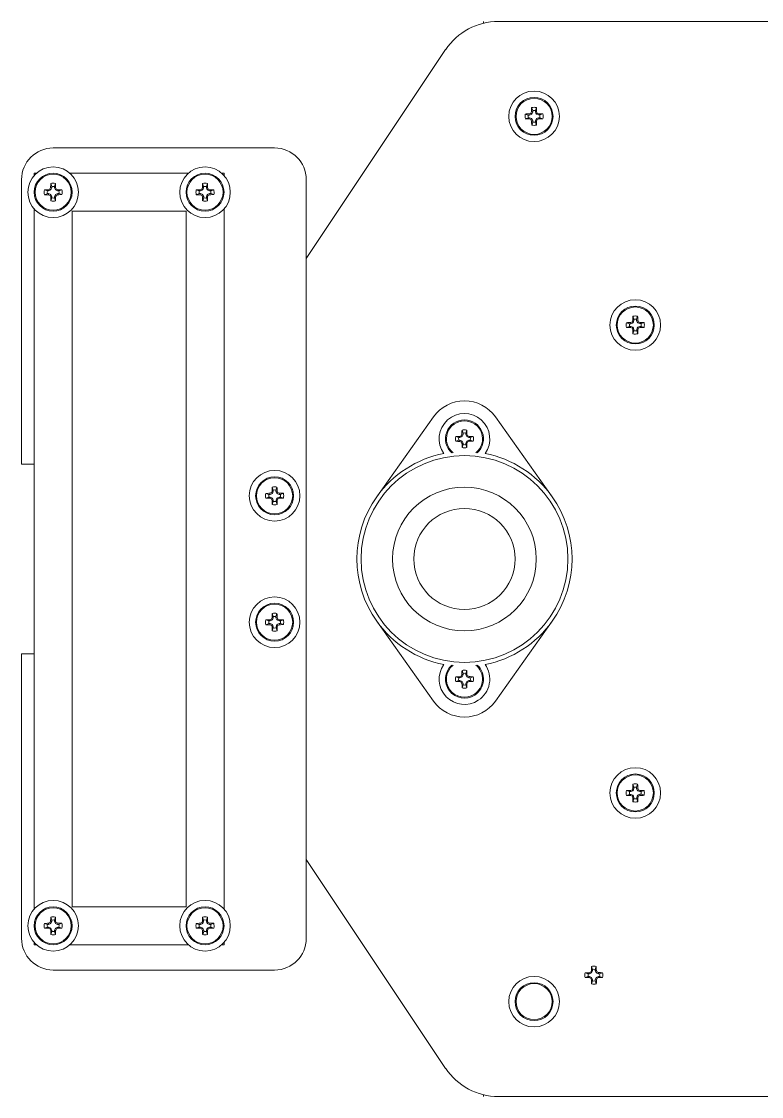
# Model space of a CAD drawing. Header units: inches. Extents: x -1846 to 3013, y 0 to 1997.
# Drawn here: x 1894.2 to 1952.7, y 135 to 220 of the extents above; entities that cross this region are included whole.
import ezdxf

# ---------------------------------------------------------------- set-up
doc = ezdxf.new("R2010")
doc.units = ezdxf.units.IN
doc.layers.get('0').update_dxf_attribs({"color": 2, "lineweight": 0})

msp = doc.modelspace()

# ---------------------------------------------------------------- linework, layer by layer
for p, q in [((1930.727, 219.89), (1930.727, 220.031)), ((1996.477, 220.031), (1931.903, 220.031)), ((1916.727, 201.281), (1927.742, 217.804)), ((1934.273, 212.635), (1934.035, 212.716)), ((1934.37, 212.636), (1934.273, 212.635)), ((1934.37, 212.636), (1934.351, 212.725)), ((1934.546, 212.71), (1934.37, 212.636)), ((1934.546, 212.71), (1934.476, 212.779)), ((1934.618, 212.887), (1934.528, 212.904)), ((1934.617, 212.983), (1934.534, 213.221)), ((1934.618, 212.887), (1934.546, 212.71)), ((1934.617, 212.983), (1934.618, 212.887)), ((1934.831, 212.984), (1934.912, 213.223)), ((1934.832, 212.888), (1934.831, 212.984)), ((1934.832, 212.888), (1934.921, 212.906)), ((1934.906, 212.712), (1934.832, 212.888)), ((1934.906, 212.712), (1934.975, 212.781)), ((1935.083, 212.64), (1934.906, 212.712)), ((1935.083, 212.64), (1935.1, 212.729)), ((1935.179, 212.64), (1935.083, 212.64)), ((1935.179, 212.64), (1935.417, 212.723)), ((1934.274, 212.421), (1934.037, 212.338)), ((1934.274, 212.421), (1934.371, 212.422)), ((1934.371, 212.422), (1934.353, 212.332)), ((1934.371, 212.422), (1934.548, 212.35)), ((1934.548, 212.35), (1934.479, 212.28)), ((1934.622, 212.174), (1934.532, 212.155)), ((1934.622, 212.077), (1934.541, 211.839)), ((1934.548, 212.35), (1934.622, 212.174)), ((1934.622, 212.174), (1934.622, 212.077)), ((1934.836, 212.175), (1934.908, 212.351)), ((1934.836, 212.175), (1934.925, 212.157)), ((1934.836, 212.078), (1934.836, 212.175)), ((1934.836, 212.078), (1934.919, 211.841)), ((1934.908, 212.351), (1935.084, 212.425)), ((1934.908, 212.351), (1934.977, 212.283)), ((1935.084, 212.425), (1935.18, 212.426)), ((1935.084, 212.425), (1935.102, 212.336)), ((1935.18, 212.426), (1935.419, 212.345)), ((1896.727, 210.031), (1914.227, 210.031)), ((1894.227, 185.031), (1894.227, 207.531)), ((1895.227, 207.854), (1895.227, 208.031)), ((1895.227, 208.031), (1895.404, 208.031)), ((1898.05, 208.031), (1907.404, 208.031)), ((1910.05, 208.031), (1910.227, 208.031)), ((1910.227, 208.031), (1910.227, 207.854)), ((1916.727, 207.531), (1916.727, 147.531)), ((1896.273, 206.635), (1896.035, 206.716)), ((1896.37, 206.636), (1896.273, 206.635)), ((1896.37, 206.636), (1896.351, 206.725)), ((1896.546, 206.71), (1896.37, 206.636)), ((1896.546, 206.71), (1896.476, 206.779)), ((1896.618, 206.887), (1896.528, 206.904)), ((1896.617, 206.983), (1896.534, 207.221)), ((1896.618, 206.887), (1896.546, 206.71)), ((1896.617, 206.983), (1896.618, 206.887)), ((1896.831, 206.984), (1896.912, 207.223)), ((1896.832, 206.888), (1896.831, 206.984)), ((1896.832, 206.888), (1896.921, 206.906)), ((1896.906, 206.712), (1896.832, 206.888)), ((1896.906, 206.712), (1896.975, 206.781)), ((1897.083, 206.64), (1896.906, 206.712)), ((1897.083, 206.64), (1897.1, 206.729)), ((1897.179, 206.64), (1897.083, 206.64)), ((1897.179, 206.64), (1897.417, 206.723)), ((1908.273, 206.635), (1908.035, 206.716)), ((1908.37, 206.636), (1908.273, 206.635)), ((1908.37, 206.636), (1908.351, 206.725)), ((1908.546, 206.71), (1908.37, 206.636)), ((1908.546, 206.71), (1908.476, 206.779)), ((1908.618, 206.887), (1908.528, 206.904)), ((1908.617, 206.983), (1908.534, 207.221)), ((1908.618, 206.887), (1908.546, 206.71)), ((1908.617, 206.983), (1908.618, 206.887)), ((1908.831, 206.984), (1908.912, 207.223)), ((1908.832, 206.888), (1908.831, 206.984)), ((1908.832, 206.888), (1908.921, 206.906)), ((1908.906, 206.712), (1908.832, 206.888)), ((1908.906, 206.712), (1908.975, 206.781)), ((1909.083, 206.64), (1908.906, 206.712)), ((1909.083, 206.64), (1909.1, 206.729)), ((1909.179, 206.64), (1909.083, 206.64)), ((1909.179, 206.64), (1909.417, 206.723)), ((1896.274, 206.421), (1896.037, 206.338)), ((1896.274, 206.421), (1896.371, 206.422)), ((1896.371, 206.422), (1896.353, 206.332)), ((1896.371, 206.422), (1896.548, 206.35)), ((1896.548, 206.35), (1896.479, 206.28)), ((1896.622, 206.174), (1896.532, 206.155)), ((1896.622, 206.077), (1896.541, 205.839)), ((1896.548, 206.35), (1896.622, 206.174)), ((1896.622, 206.174), (1896.622, 206.077)), ((1896.836, 206.175), (1896.908, 206.351)), ((1896.836, 206.175), (1896.925, 206.157)), ((1896.836, 206.078), (1896.836, 206.175)), ((1896.836, 206.078), (1896.919, 205.841)), ((1896.908, 206.351), (1897.084, 206.425)), ((1896.908, 206.351), (1896.977, 206.283)), ((1897.084, 206.425), (1897.18, 206.426)), ((1897.084, 206.425), (1897.102, 206.336)), ((1897.18, 206.426), (1897.419, 206.345)), ((1908.274, 206.421), (1908.037, 206.338)), ((1908.274, 206.421), (1908.371, 206.422)), ((1908.371, 206.422), (1908.353, 206.332)), ((1908.371, 206.422), (1908.548, 206.35)), ((1908.548, 206.35), (1908.479, 206.28)), ((1908.622, 206.174), (1908.532, 206.155)), ((1908.622, 206.077), (1908.541, 205.839)), ((1908.548, 206.35), (1908.622, 206.174)), ((1908.622, 206.174), (1908.622, 206.077)), ((1908.836, 206.175), (1908.908, 206.351)), ((1908.836, 206.175), (1908.925, 206.157)), ((1908.836, 206.078), (1908.836, 206.175)), ((1908.836, 206.078), (1908.919, 205.841)), ((1908.908, 206.351), (1909.084, 206.425)), ((1908.908, 206.351), (1908.977, 206.283)), ((1909.084, 206.425), (1909.18, 206.426)), ((1909.084, 206.425), (1909.102, 206.336)), ((1909.18, 206.426), (1909.419, 206.345)), ((1895.227, 149.854), (1895.227, 205.208)), ((1898.227, 205.031), (1898.227, 150.031)), ((1907.227, 205.031), (1898.227, 205.031)), ((1907.227, 150.031), (1907.227, 205.031)), ((1910.227, 205.208), (1910.227, 149.854)), ((1942.618, 196.387), (1942.528, 196.404)), ((1942.617, 196.483), (1942.534, 196.721)), ((1942.618, 196.387), (1942.546, 196.21)), ((1942.617, 196.483), (1942.618, 196.387)), ((1942.831, 196.484), (1942.912, 196.723)), ((1942.832, 196.388), (1942.831, 196.484)), ((1942.832, 196.388), (1942.921, 196.406)), ((1942.906, 196.212), (1942.832, 196.388)), ((1942.273, 196.135), (1942.035, 196.216)), ((1942.274, 195.921), (1942.037, 195.838)), ((1942.37, 196.136), (1942.273, 196.135)), ((1942.274, 195.921), (1942.371, 195.922)), ((1942.37, 196.136), (1942.351, 196.225)), ((1942.371, 195.922), (1942.353, 195.832)), ((1942.546, 196.21), (1942.37, 196.136)), ((1942.371, 195.922), (1942.548, 195.85)), ((1942.546, 196.21), (1942.476, 196.279)), ((1942.548, 195.85), (1942.479, 195.78)), ((1942.622, 195.674), (1942.532, 195.655)), ((1942.622, 195.577), (1942.541, 195.339)), ((1942.548, 195.85), (1942.622, 195.674)), ((1942.622, 195.674), (1942.622, 195.577)), ((1942.836, 195.675), (1942.908, 195.851)), ((1942.836, 195.675), (1942.925, 195.657)), ((1942.836, 195.578), (1942.836, 195.675)), ((1942.836, 195.578), (1942.919, 195.341)), ((1942.906, 196.212), (1942.975, 196.281)), ((1943.083, 196.14), (1942.906, 196.212)), ((1942.908, 195.851), (1943.084, 195.925)), ((1942.908, 195.851), (1942.977, 195.783)), ((1943.083, 196.14), (1943.1, 196.229)), ((1943.179, 196.14), (1943.083, 196.14)), ((1943.084, 195.925), (1943.18, 195.926)), ((1943.084, 195.925), (1943.102, 195.836)), ((1943.179, 196.14), (1943.417, 196.223)), ((1943.18, 195.926), (1943.419, 195.845)), ((1926.781, 188.767), (1922.296, 182.452)), ((1931.673, 188.767), (1936.157, 182.452)), ((1928.773, 187.135), (1928.535, 187.216)), ((1928.87, 187.136), (1928.773, 187.135)), ((1928.87, 187.136), (1928.851, 187.225)), ((1929.046, 187.21), (1928.87, 187.136)), ((1929.046, 187.21), (1928.976, 187.279)), ((1929.118, 187.387), (1929.028, 187.404)), ((1929.117, 187.483), (1929.034, 187.721)), ((1929.118, 187.387), (1929.046, 187.21)), ((1929.117, 187.483), (1929.118, 187.387)), ((1929.331, 187.484), (1929.412, 187.723)), ((1929.332, 187.388), (1929.331, 187.484)), ((1929.332, 187.388), (1929.421, 187.406)), ((1929.406, 187.212), (1929.332, 187.388)), ((1929.406, 187.212), (1929.475, 187.281)), ((1929.583, 187.14), (1929.406, 187.212)), ((1929.583, 187.14), (1929.6, 187.229)), ((1929.679, 187.14), (1929.583, 187.14)), ((1929.679, 187.14), (1929.917, 187.223)), ((1928.774, 186.921), (1928.537, 186.838)), ((1928.774, 186.921), (1928.871, 186.922)), ((1928.871, 186.922), (1928.853, 186.832)), ((1928.871, 186.922), (1929.048, 186.85)), ((1929.048, 186.85), (1928.979, 186.78)), ((1929.122, 186.674), (1929.032, 186.655)), ((1929.122, 186.577), (1929.041, 186.339)), ((1929.048, 186.85), (1929.122, 186.674)), ((1929.122, 186.674), (1929.122, 186.577)), ((1929.336, 186.675), (1929.408, 186.851)), ((1929.336, 186.675), (1929.425, 186.657)), ((1929.336, 186.578), (1929.336, 186.675)), ((1929.336, 186.578), (1929.419, 186.341)), ((1929.408, 186.851), (1929.584, 186.925)), ((1929.408, 186.851), (1929.477, 186.783)), ((1929.584, 186.925), (1929.68, 186.926)), ((1929.584, 186.925), (1929.602, 186.836)), ((1929.68, 186.926), (1929.919, 186.845)), ((1894.227, 185.031), (1895.227, 185.031)), ((1914.046, 182.71), (1913.976, 182.779)), ((1914.118, 182.887), (1914.028, 182.904)), ((1914.117, 182.983), (1914.034, 183.221)), ((1914.118, 182.887), (1914.046, 182.71)), ((1914.117, 182.983), (1914.118, 182.887)), ((1914.331, 182.984), (1914.412, 183.223)), ((1914.332, 182.888), (1914.331, 182.984)), ((1914.332, 182.888), (1914.421, 182.906)), ((1914.406, 182.712), (1914.332, 182.888)), ((1914.406, 182.712), (1914.475, 182.781)), ((1913.773, 182.635), (1913.535, 182.716)), ((1913.774, 182.421), (1913.537, 182.338)), ((1913.87, 182.636), (1913.773, 182.635)), ((1913.774, 182.421), (1913.871, 182.422)), ((1913.87, 182.636), (1913.851, 182.725)), ((1913.871, 182.422), (1913.853, 182.332)), ((1914.046, 182.71), (1913.87, 182.636)), ((1913.871, 182.422), (1914.048, 182.35)), ((1914.048, 182.35), (1913.979, 182.28)), ((1914.122, 182.174), (1914.032, 182.155)), ((1914.122, 182.077), (1914.041, 181.839)), ((1914.048, 182.35), (1914.122, 182.174)), ((1914.122, 182.174), (1914.122, 182.077)), ((1914.336, 182.175), (1914.408, 182.351)), ((1914.336, 182.175), (1914.425, 182.157)), ((1914.336, 182.078), (1914.336, 182.175)), ((1914.336, 182.078), (1914.419, 181.841)), ((1914.583, 182.64), (1914.406, 182.712)), ((1914.408, 182.351), (1914.584, 182.425)), ((1914.408, 182.351), (1914.477, 182.283)), ((1914.583, 182.64), (1914.6, 182.729)), ((1914.679, 182.64), (1914.583, 182.64)), ((1914.584, 182.425), (1914.68, 182.426)), ((1914.584, 182.425), (1914.602, 182.336)), ((1914.679, 182.64), (1914.917, 182.723)), ((1914.68, 182.426), (1914.919, 182.345)), ((1913.773, 172.635), (1913.535, 172.716)), ((1913.87, 172.636), (1913.773, 172.635)), ((1913.87, 172.636), (1913.851, 172.725)), ((1914.046, 172.71), (1913.87, 172.636)), ((1914.046, 172.71), (1913.976, 172.779)), ((1914.118, 172.887), (1914.028, 172.904)), ((1914.117, 172.983), (1914.034, 173.221)), ((1914.118, 172.887), (1914.046, 172.71)), ((1914.117, 172.983), (1914.118, 172.887)), ((1914.331, 172.984), (1914.412, 173.223)), ((1914.332, 172.888), (1914.331, 172.984)), ((1914.332, 172.888), (1914.421, 172.906)), ((1914.406, 172.712), (1914.332, 172.888)), ((1914.406, 172.712), (1914.475, 172.781)), ((1914.583, 172.64), (1914.406, 172.712)), ((1914.583, 172.64), (1914.6, 172.729)), ((1914.679, 172.64), (1914.583, 172.64)), ((1914.679, 172.64), (1914.917, 172.723)), ((1926.781, 166.294), (1922.296, 172.61)), ((1931.673, 166.294), (1936.157, 172.61)), ((1913.774, 172.421), (1913.537, 172.338)), ((1913.774, 172.421), (1913.871, 172.422)), ((1913.871, 172.422), (1913.853, 172.332)), ((1913.871, 172.422), (1914.048, 172.35)), ((1914.048, 172.35), (1913.979, 172.28)), ((1914.122, 172.174), (1914.032, 172.155)), ((1914.122, 172.077), (1914.041, 171.839)), ((1914.048, 172.35), (1914.122, 172.174)), ((1914.122, 172.174), (1914.122, 172.077)), ((1914.336, 172.175), (1914.408, 172.351)), ((1914.336, 172.175), (1914.425, 172.157)), ((1914.336, 172.078), (1914.336, 172.175)), ((1914.336, 172.078), (1914.419, 171.841)), ((1914.408, 172.351), (1914.584, 172.425)), ((1914.408, 172.351), (1914.477, 172.283)), ((1914.584, 172.425), (1914.68, 172.426)), ((1914.584, 172.425), (1914.602, 172.336)), ((1914.68, 172.426), (1914.919, 172.345)), ((1894.227, 147.531), (1894.227, 170.031)), ((1895.227, 170.031), (1894.227, 170.031)), ((1929.118, 168.387), (1929.028, 168.404)), ((1929.117, 168.483), (1929.034, 168.721)), ((1929.118, 168.387), (1929.046, 168.21)), ((1929.117, 168.483), (1929.118, 168.387)), ((1929.331, 168.484), (1929.412, 168.723)), ((1929.332, 168.388), (1929.331, 168.484)), ((1929.332, 168.388), (1929.421, 168.406)), ((1929.406, 168.212), (1929.332, 168.388)), ((1928.773, 168.135), (1928.535, 168.216)), ((1928.774, 167.921), (1928.537, 167.838)), ((1928.87, 168.136), (1928.773, 168.135)), ((1928.774, 167.921), (1928.871, 167.922)), ((1928.87, 168.136), (1928.851, 168.225)), ((1928.871, 167.922), (1928.853, 167.832)), ((1929.046, 168.21), (1928.87, 168.136)), ((1928.871, 167.922), (1929.048, 167.85)), ((1929.046, 168.21), (1928.976, 168.279)), ((1929.048, 167.85), (1928.979, 167.78)), ((1929.122, 167.674), (1929.032, 167.655)), ((1929.122, 167.577), (1929.041, 167.339)), ((1929.048, 167.85), (1929.122, 167.674)), ((1929.122, 167.674), (1929.122, 167.577)), ((1929.336, 167.675), (1929.408, 167.851)), ((1929.336, 167.675), (1929.425, 167.657)), ((1929.336, 167.578), (1929.336, 167.675)), ((1929.336, 167.578), (1929.419, 167.341)), ((1929.406, 168.212), (1929.475, 168.281)), ((1929.583, 168.14), (1929.406, 168.212)), ((1929.408, 167.851), (1929.584, 167.925)), ((1929.408, 167.851), (1929.477, 167.783)), ((1929.583, 168.14), (1929.6, 168.229)), ((1929.679, 168.14), (1929.583, 168.14)), ((1929.584, 167.925), (1929.68, 167.926)), ((1929.584, 167.925), (1929.602, 167.836)), ((1929.679, 168.14), (1929.917, 168.223)), ((1929.68, 167.926), (1929.919, 167.845)), ((1942.273, 159.135), (1942.035, 159.216)), ((1942.37, 159.136), (1942.273, 159.135)), ((1942.37, 159.136), (1942.351, 159.225)), ((1942.546, 159.21), (1942.37, 159.136)), ((1942.546, 159.21), (1942.476, 159.279)), ((1942.618, 159.387), (1942.528, 159.404)), ((1942.617, 159.483), (1942.534, 159.721)), ((1942.618, 159.387), (1942.546, 159.21)), ((1942.617, 159.483), (1942.618, 159.387)), ((1942.831, 159.484), (1942.912, 159.723)), ((1942.832, 159.388), (1942.831, 159.484)), ((1942.832, 159.388), (1942.921, 159.406)), ((1942.906, 159.212), (1942.832, 159.388)), ((1942.906, 159.212), (1942.975, 159.281)), ((1943.083, 159.14), (1942.906, 159.212)), ((1943.083, 159.14), (1943.1, 159.229)), ((1943.179, 159.14), (1943.083, 159.14)), ((1943.179, 159.14), (1943.417, 159.223)), ((1942.274, 158.921), (1942.037, 158.838)), ((1942.274, 158.921), (1942.371, 158.922)), ((1942.371, 158.922), (1942.353, 158.832)), ((1942.371, 158.922), (1942.548, 158.85)), ((1942.548, 158.85), (1942.479, 158.78)), ((1942.622, 158.674), (1942.532, 158.655)), ((1942.622, 158.577), (1942.541, 158.339)), ((1942.548, 158.85), (1942.622, 158.674)), ((1942.622, 158.674), (1942.622, 158.577)), ((1942.836, 158.675), (1942.908, 158.851)), ((1942.836, 158.675), (1942.925, 158.657)), ((1942.836, 158.578), (1942.836, 158.675)), ((1942.836, 158.578), (1942.919, 158.341)), ((1942.908, 158.851), (1943.084, 158.925)), ((1942.908, 158.851), (1942.977, 158.783)), ((1943.084, 158.925), (1943.18, 158.926)), ((1943.084, 158.925), (1943.102, 158.836)), ((1943.18, 158.926), (1943.419, 158.845)), ((1916.727, 153.781), (1927.742, 137.257)), ((1898.227, 150.031), (1907.227, 150.031)), ((1896.546, 148.71), (1896.476, 148.779)), ((1896.618, 148.887), (1896.528, 148.904)), ((1896.617, 148.983), (1896.534, 149.221)), ((1896.618, 148.887), (1896.546, 148.71)), ((1896.617, 148.983), (1896.618, 148.887)), ((1896.831, 148.984), (1896.912, 149.223)), ((1896.832, 148.888), (1896.831, 148.984)), ((1896.832, 148.888), (1896.921, 148.906)), ((1896.906, 148.712), (1896.832, 148.888)), ((1896.906, 148.712), (1896.975, 148.781)), ((1908.546, 148.71), (1908.476, 148.779)), ((1908.618, 148.887), (1908.528, 148.904)), ((1908.617, 148.983), (1908.534, 149.221)), ((1908.618, 148.887), (1908.546, 148.71)), ((1908.617, 148.983), (1908.618, 148.887)), ((1908.831, 148.984), (1908.912, 149.223)), ((1908.832, 148.888), (1908.831, 148.984)), ((1908.832, 148.888), (1908.921, 148.906)), ((1908.906, 148.712), (1908.832, 148.888)), ((1908.906, 148.712), (1908.975, 148.781)), ((1896.273, 148.635), (1896.035, 148.716)), ((1896.274, 148.421), (1896.037, 148.338)), ((1896.37, 148.636), (1896.273, 148.635)), ((1896.274, 148.421), (1896.371, 148.422)), ((1896.37, 148.636), (1896.351, 148.725)), ((1896.371, 148.422), (1896.353, 148.332)), ((1896.546, 148.71), (1896.37, 148.636)), ((1896.371, 148.422), (1896.548, 148.35)), ((1896.548, 148.35), (1896.479, 148.28)), ((1896.622, 148.174), (1896.532, 148.155)), ((1896.622, 148.077), (1896.541, 147.839)), ((1896.548, 148.35), (1896.622, 148.174)), ((1896.622, 148.174), (1896.622, 148.077)), ((1896.836, 148.175), (1896.908, 148.351)), ((1896.836, 148.175), (1896.925, 148.157)), ((1896.836, 148.078), (1896.836, 148.175)), ((1896.836, 148.078), (1896.919, 147.841)), ((1897.083, 148.64), (1896.906, 148.712)), ((1896.908, 148.351), (1897.084, 148.425)), ((1896.908, 148.351), (1896.977, 148.283)), ((1897.083, 148.64), (1897.1, 148.729)), ((1897.179, 148.64), (1897.083, 148.64)), ((1897.084, 148.425), (1897.18, 148.426)), ((1897.084, 148.425), (1897.102, 148.336)), ((1897.179, 148.64), (1897.417, 148.723)), ((1897.18, 148.426), (1897.419, 148.345)), ((1908.273, 148.635), (1908.035, 148.716)), ((1908.274, 148.421), (1908.037, 148.338)), ((1908.37, 148.636), (1908.273, 148.635)), ((1908.274, 148.421), (1908.371, 148.422)), ((1908.37, 148.636), (1908.351, 148.725)), ((1908.371, 148.422), (1908.353, 148.332)), ((1908.546, 148.71), (1908.37, 148.636)), ((1908.371, 148.422), (1908.548, 148.35)), ((1908.548, 148.35), (1908.479, 148.28)), ((1908.622, 148.174), (1908.532, 148.155)), ((1908.622, 148.077), (1908.541, 147.839)), ((1908.548, 148.35), (1908.622, 148.174)), ((1908.622, 148.174), (1908.622, 148.077)), ((1908.836, 148.175), (1908.908, 148.351)), ((1908.836, 148.175), (1908.925, 148.157)), ((1908.836, 148.078), (1908.836, 148.175)), ((1908.836, 148.078), (1908.919, 147.841)), ((1909.083, 148.64), (1908.906, 148.712)), ((1908.908, 148.351), (1909.084, 148.425)), ((1908.908, 148.351), (1908.977, 148.283)), ((1909.083, 148.64), (1909.1, 148.729)), ((1909.179, 148.64), (1909.083, 148.64)), ((1909.084, 148.425), (1909.18, 148.426)), ((1909.084, 148.425), (1909.102, 148.336)), ((1909.179, 148.64), (1909.417, 148.723)), ((1909.18, 148.426), (1909.419, 148.345)), ((1895.227, 147.031), (1895.227, 147.208)), ((1910.227, 147.208), (1910.227, 147.031)), ((1895.404, 147.031), (1895.227, 147.031)), ((1907.404, 147.031), (1898.05, 147.031)), ((1910.227, 147.031), (1910.05, 147.031)), ((1914.227, 145.031), (1896.727, 145.031)), ((1939.001, 144.731), (1938.763, 144.811)), ((1939.002, 144.516), (1938.765, 144.433)), ((1939.098, 144.731), (1939.001, 144.731)), ((1939.002, 144.516), (1939.099, 144.517)), ((1939.098, 144.731), (1939.079, 144.82)), ((1939.099, 144.517), (1939.081, 144.428)), ((1939.274, 144.805), (1939.098, 144.731)), ((1939.099, 144.517), (1939.276, 144.445)), ((1939.274, 144.805), (1939.204, 144.874)), ((1939.346, 144.982), (1939.256, 144.999)), ((1939.345, 145.078), (1939.262, 145.316)), ((1939.346, 144.982), (1939.274, 144.805)), ((1939.345, 145.078), (1939.346, 144.982)), ((1939.559, 145.079), (1939.64, 145.318)), ((1939.56, 144.983), (1939.559, 145.079)), ((1939.56, 144.983), (1939.649, 145.001)), ((1939.634, 144.807), (1939.56, 144.983)), ((1939.634, 144.807), (1939.703, 144.877)), ((1939.811, 144.735), (1939.634, 144.807)), ((1939.636, 144.447), (1939.812, 144.521)), ((1939.811, 144.735), (1939.828, 144.824)), ((1939.907, 144.735), (1939.811, 144.735)), ((1939.812, 144.521), (1939.83, 144.432)), ((1939.812, 144.521), (1939.908, 144.521)), ((1939.907, 144.735), (1940.145, 144.819)), ((1939.908, 144.521), (1940.147, 144.441)), ((1939.276, 144.445), (1939.207, 144.375)), ((1939.35, 144.269), (1939.26, 144.251)), ((1939.35, 144.173), (1939.269, 143.934)), ((1939.276, 144.445), (1939.35, 144.269)), ((1939.35, 144.269), (1939.35, 144.173)), ((1939.564, 144.27), (1939.636, 144.447)), ((1939.564, 144.27), (1939.653, 144.253)), ((1939.564, 144.174), (1939.564, 144.27)), ((1939.564, 144.174), (1939.647, 143.936)), ((1939.636, 144.447), (1939.705, 144.378)), ((1930.727, 135.031), (1930.727, 135.171)), ((1996.477, 135.031), (1931.903, 135.031))]:
    msp.add_line(p, q)
for centre, radius in [((1934.727, 212.531), 2), ((1934.727, 212.531), 1.5), ((1934.727, 212.531), 1.427), ((1896.727, 206.531), 2), ((1908.727, 206.531), 2), ((1896.727, 206.531), 1.5), ((1896.727, 206.531), 1.427), ((1908.727, 206.531), 1.5), ((1908.727, 206.531), 1.427), ((1942.727, 196.031), 2), ((1942.727, 196.031), 1.5), ((1942.727, 196.031), 1.427), ((1929.227, 177.531), 8.173), ((1914.227, 182.531), 2), ((1914.227, 182.531), 1.5), ((1914.227, 182.531), 1.427), ((1929.227, 177.531), 5.679), ((1929.227, 177.531), 4), ((1914.227, 172.531), 2), ((1914.227, 172.531), 1.5), ((1914.227, 172.531), 1.427), ((1942.727, 159.031), 2), ((1942.727, 159.031), 1.5), ((1942.727, 159.031), 1.427), ((1896.727, 148.531), 2), ((1908.727, 148.531), 2), ((1896.727, 148.531), 1.5), ((1896.727, 148.531), 1.427), ((1908.727, 148.531), 1.5), ((1908.727, 148.531), 1.427), ((1934.727, 142.531), 2), ((1934.727, 142.531), 1.5), ((1934.727, 142.531), 1.427)]:
    msp.add_circle(centre, radius)
for centre, radius, start, end in [((1931.903, 215.031), 5, 90, 146.30993), ((1934.727, 212.531), 0.716, 165.00661, 195.60558), ((1934.81, 190.803), 21.927, 91.19724, 92.02529), ((1934.727, 212.531), 0.465, 167.00606, 193.60612), ((1943.84, 190.852), 23.843, 113.12591, 113.45215), ((1956.502, 203.649), 23.843, 157.16003, 157.48628), ((1956.454, 212.68), 21.927, 178.58689, 179.41494), ((1934.727, 212.531), 0.716, 75.00661, 105.60558), ((1934.727, 212.531), 0.465, 77.00606, 103.60612), ((1912.999, 212.448), 21.927, 1.19724, 2.02529), ((1913.048, 203.417), 23.843, 23.12591, 23.45215), ((1925.845, 190.756), 23.843, 67.16003, 67.48628), ((1934.876, 190.803), 21.927, 88.58689, 89.41494), ((1934.727, 212.531), 0.465, 347.00606, 13.60612), ((1934.727, 212.531), 0.716, 345.00661, 15.60558), ((1934.577, 234.258), 21.927, 268.58689, 269.41494), ((1943.608, 234.306), 23.843, 247.16003, 247.48628), ((1956.405, 221.644), 23.843, 203.12591, 203.45215), ((1956.454, 212.613), 21.927, 181.19724, 182.02529), ((1934.727, 212.531), 0.716, 255.00661, 285.60558), ((1934.727, 212.531), 0.465, 257.00606, 283.60612), ((1912.999, 212.381), 21.927, 358.58689, 359.41494), ((1912.952, 221.412), 23.843, 337.16003, 337.48628), ((1925.613, 234.209), 23.843, 293.12591, 293.45215), ((1934.644, 234.258), 21.927, 271.19724, 272.02529), ((1896.727, 207.531), 2.5, 90, 180), ((1914.227, 207.531), 2.5, 0, 90), ((1896.727, 206.531), 0.716, 165.00661, 195.60558), ((1896.81, 184.803), 21.927, 91.19724, 92.02529), ((1896.727, 206.531), 0.465, 167.00606, 193.60612), ((1905.84, 184.852), 23.843, 113.12591, 113.45215), ((1918.502, 197.649), 23.843, 157.16003, 157.48628), ((1918.454, 206.68), 21.927, 178.58689, 179.41494), ((1896.727, 206.531), 0.716, 75.00661, 105.60558), ((1896.727, 206.531), 0.465, 77.00606, 103.60612), ((1874.999, 206.448), 21.927, 1.19724, 2.02529), ((1875.048, 197.417), 23.843, 23.12591, 23.45215), ((1887.845, 184.756), 23.843, 67.16003, 67.48628), ((1896.876, 184.803), 21.927, 88.58689, 89.41494), ((1896.727, 206.531), 0.465, 347.00606, 13.60612), ((1896.727, 206.531), 0.716, 345.00661, 15.60558), ((1908.727, 206.531), 0.716, 165.00661, 195.60558), ((1908.81, 184.803), 21.927, 91.19724, 92.02529), ((1908.727, 206.531), 0.465, 167.00606, 193.60612), ((1917.84, 184.852), 23.843, 113.12591, 113.45215), ((1930.502, 197.649), 23.843, 157.16003, 157.48628), ((1930.454, 206.68), 21.927, 178.58689, 179.41494), ((1908.727, 206.531), 0.716, 75.00661, 105.60558), ((1908.727, 206.531), 0.465, 77.00606, 103.60612), ((1886.999, 206.448), 21.927, 1.19724, 2.02529), ((1887.048, 197.417), 23.843, 23.12591, 23.45215), ((1899.845, 184.756), 23.843, 67.16003, 67.48628), ((1908.876, 184.803), 21.927, 88.58689, 89.41494), ((1908.727, 206.531), 0.465, 347.00606, 13.60612), ((1908.727, 206.531), 0.716, 345.00661, 15.60558), ((1896.577, 228.258), 21.927, 268.58689, 269.41494), ((1905.608, 228.306), 23.843, 247.16003, 247.48628), ((1918.405, 215.644), 23.843, 203.12591, 203.45215), ((1918.454, 206.613), 21.927, 181.19724, 182.02529), ((1896.727, 206.531), 0.716, 255.00661, 285.60558), ((1896.727, 206.531), 0.465, 257.00606, 283.60612), ((1874.999, 206.381), 21.927, 358.58689, 359.41494), ((1874.952, 215.412), 23.843, 337.16003, 337.48628), ((1887.613, 228.209), 23.843, 293.12591, 293.45215), ((1896.644, 228.258), 21.927, 271.19724, 272.02529), ((1908.577, 228.258), 21.927, 268.58689, 269.41494), ((1917.608, 228.306), 23.843, 247.16003, 247.48628), ((1930.405, 215.644), 23.843, 203.12591, 203.45215), ((1930.454, 206.613), 21.927, 181.19724, 182.02529), ((1908.727, 206.531), 0.716, 255.00661, 285.60558), ((1908.727, 206.531), 0.465, 257.00606, 283.60612), ((1886.999, 206.381), 21.927, 358.58689, 359.41494), ((1886.952, 215.412), 23.843, 337.16003, 337.48628), ((1899.613, 228.209), 23.843, 293.12591, 293.45215), ((1908.644, 228.258), 21.927, 271.19724, 272.02529), ((1964.502, 187.149), 23.843, 157.16003, 157.48628), ((1964.454, 196.18), 21.927, 178.58689, 179.41494), ((1942.727, 196.031), 0.716, 75.00661, 105.60558), ((1942.727, 196.031), 0.465, 77.00606, 103.60612), ((1920.999, 195.948), 21.927, 1.19724, 2.02529), ((1921.048, 186.917), 23.843, 23.12591, 23.45215), ((1942.727, 196.031), 0.716, 165.00661, 195.60558), ((1942.81, 174.303), 21.927, 91.19724, 92.02529), ((1942.577, 217.758), 21.927, 268.58689, 269.41494), ((1942.727, 196.031), 0.465, 167.00606, 193.60612), ((1951.84, 174.352), 23.843, 113.12591, 113.45215), ((1951.608, 217.806), 23.843, 247.16003, 247.48628), ((1964.405, 205.144), 23.843, 203.12591, 203.45215), ((1964.454, 196.113), 21.927, 181.19724, 182.02529), ((1942.727, 196.031), 0.465, 257.00606, 283.60612), ((1920.999, 195.881), 21.927, 358.58689, 359.41494), ((1920.952, 204.912), 23.843, 337.16003, 337.48628), ((1933.845, 174.256), 23.843, 67.16003, 67.48628), ((1933.613, 217.709), 23.843, 293.12591, 293.45215), ((1942.876, 174.303), 21.927, 88.58689, 89.41494), ((1942.644, 217.758), 21.927, 271.19724, 272.02529), ((1942.727, 196.031), 0.465, 347.00606, 13.60612), ((1942.727, 196.031), 0.716, 345.00661, 15.60558), ((1942.727, 196.031), 0.716, 255.00661, 285.60558), ((1929.227, 187.031), 3, 35.37654, 144.62346), ((1929.227, 187.031), 2, 324.62346, 215.37654), ((1929.227, 187.031), 1.5, 312.01872, 227.98128), ((1929.227, 187.031), 1.427, 308.71387, 231.28613), ((1929.227, 187.031), 0.716, 165.00661, 195.60558), ((1929.31, 165.303), 21.927, 91.19724, 92.02529), ((1929.227, 187.031), 0.465, 167.00606, 193.60612), ((1938.34, 165.352), 23.843, 113.12591, 113.45215), ((1951.002, 178.149), 23.843, 157.16003, 157.48628), ((1950.954, 187.18), 21.927, 178.58689, 179.41494), ((1929.227, 187.031), 0.716, 75.00661, 105.60558), ((1929.227, 187.031), 0.465, 77.00606, 103.60612), ((1907.499, 186.948), 21.927, 1.19724, 2.02529), ((1907.548, 177.917), 23.843, 23.12591, 23.45215), ((1920.345, 165.256), 23.843, 67.16003, 67.48628), ((1929.376, 165.303), 21.927, 88.58689, 89.41494), ((1929.227, 187.031), 0.465, 347.00606, 13.60612), ((1929.227, 187.031), 0.716, 345.00661, 15.60558), ((1929.077, 208.758), 21.927, 268.58689, 269.41494), ((1938.108, 208.806), 23.843, 247.16003, 247.48628), ((1950.905, 196.144), 23.843, 203.12591, 203.45215), ((1950.954, 187.113), 21.927, 181.19724, 182.02529), ((1929.227, 187.031), 0.716, 255.00661, 285.60558), ((1929.227, 187.031), 0.465, 257.00606, 283.60612), ((1907.499, 186.881), 21.927, 358.58689, 359.41494), ((1907.452, 195.912), 23.843, 337.16003, 337.48628), ((1920.113, 208.709), 23.843, 293.12591, 293.45215), ((1929.144, 208.758), 21.927, 271.19724, 272.02529), ((1929.227, 177.531), 8.5, 101.0608, 144.62346), ((1929.227, 177.531), 8.5, 35.37654, 78.9392), ((1923.34, 160.852), 23.843, 113.12591, 113.45215), ((1936.002, 173.649), 23.843, 157.16003, 157.48628), ((1935.954, 182.68), 21.927, 178.58689, 179.41494), ((1914.227, 182.531), 0.716, 75.00661, 105.60558), ((1914.227, 182.531), 0.465, 77.00606, 103.60612), ((1892.499, 182.448), 21.927, 1.19724, 2.02529), ((1892.548, 173.417), 23.843, 23.12591, 23.45215), ((1905.345, 160.756), 23.843, 67.16003, 67.48628), ((1914.227, 182.531), 0.716, 165.00661, 195.60558), ((1914.31, 160.803), 21.927, 91.19724, 92.02529), ((1914.077, 204.258), 21.927, 268.58689, 269.41494), ((1914.227, 182.531), 0.465, 167.00606, 193.60612), ((1923.108, 204.306), 23.843, 247.16003, 247.48628), ((1935.905, 191.644), 23.843, 203.12591, 203.45215), ((1935.954, 182.613), 21.927, 181.19724, 182.02529), ((1914.227, 182.531), 0.465, 257.00606, 283.60612), ((1892.499, 182.381), 21.927, 358.58689, 359.41494), ((1892.452, 191.412), 23.843, 337.16003, 337.48628), ((1905.113, 204.209), 23.843, 293.12591, 293.45215), ((1914.376, 160.803), 21.927, 88.58689, 89.41494), ((1914.144, 204.258), 21.927, 271.19724, 272.02529), ((1914.227, 182.531), 0.465, 347.00606, 13.60612), ((1914.227, 182.531), 0.716, 345.00661, 15.60558), ((1929.227, 177.531), 8.5, 144.62346, 215.37654), ((1929.227, 177.531), 8.5, 324.62346, 35.37654), ((1914.227, 182.531), 0.716, 255.00661, 285.60558), ((1914.227, 172.531), 0.716, 165.00661, 195.60558), ((1914.31, 150.803), 21.927, 91.19724, 92.02529), ((1914.227, 172.531), 0.465, 167.00606, 193.60612), ((1923.34, 150.852), 23.843, 113.12591, 113.45215), ((1936.002, 163.649), 23.843, 157.16003, 157.48628), ((1935.954, 172.68), 21.927, 178.58689, 179.41494), ((1914.227, 172.531), 0.716, 75.00661, 105.60558), ((1914.227, 172.531), 0.465, 77.00606, 103.60612), ((1892.499, 172.448), 21.927, 1.19724, 2.02529), ((1892.548, 163.417), 23.843, 23.12591, 23.45215), ((1905.345, 150.756), 23.843, 67.16003, 67.48628), ((1914.376, 150.803), 21.927, 88.58689, 89.41494), ((1914.227, 172.531), 0.465, 347.00606, 13.60612), ((1914.227, 172.531), 0.716, 345.00661, 15.60558), ((1929.227, 177.531), 8.5, 215.37654, 258.9392), ((1929.227, 177.531), 8.5, 281.0608, 324.62346), ((1914.077, 194.258), 21.927, 268.58689, 269.41494), ((1923.108, 194.306), 23.843, 247.16003, 247.48628), ((1935.905, 181.644), 23.843, 203.12591, 203.45215), ((1935.954, 172.613), 21.927, 181.19724, 182.02529), ((1914.227, 172.531), 0.716, 255.00661, 285.60558), ((1914.227, 172.531), 0.465, 257.00606, 283.60612), ((1892.499, 172.381), 21.927, 358.58689, 359.41494), ((1892.452, 181.412), 23.843, 337.16003, 337.48628), ((1905.113, 194.209), 23.843, 293.12591, 293.45215), ((1914.144, 194.258), 21.927, 271.19724, 272.02529), ((1929.227, 168.031), 2, 144.62346, 303.15762), ((1929.227, 168.031), 2, 303.15762, 35.37654), ((1929.227, 168.031), 1.5, 132.01872, 303.15762), ((1929.227, 168.031), 1.427, 128.71387, 303.15762), ((1951.002, 159.149), 23.843, 157.16003, 157.48628), ((1950.954, 168.18), 21.927, 178.58689, 179.41494), ((1929.227, 168.031), 0.716, 75.00661, 105.60558), ((1929.227, 168.031), 0.465, 77.00606, 103.60612), ((1907.499, 167.948), 21.927, 1.19724, 2.02529), ((1907.548, 158.917), 23.843, 23.12591, 23.45215), ((1929.227, 168.031), 1.427, 303.15762, 51.28613), ((1929.227, 168.031), 1.5, 303.15762, 47.98128), ((1929.227, 168.031), 0.716, 165.00661, 195.60558), ((1929.31, 146.303), 21.927, 91.19724, 92.02529), ((1929.077, 189.758), 21.927, 268.58689, 269.41494), ((1929.227, 168.031), 0.465, 167.00606, 193.60612), ((1938.34, 146.352), 23.843, 113.12591, 113.45215), ((1938.108, 189.806), 23.843, 247.16003, 247.48628), ((1950.905, 177.144), 23.843, 203.12591, 203.45215), ((1950.954, 168.113), 21.927, 181.19724, 182.02529), ((1929.227, 168.031), 0.465, 257.00606, 283.60612), ((1907.499, 167.881), 21.927, 358.58689, 359.41494), ((1907.452, 176.912), 23.843, 337.16003, 337.48628), ((1920.345, 146.256), 23.843, 67.16003, 67.48628), ((1920.113, 189.709), 23.843, 293.12591, 293.45215), ((1929.376, 146.303), 21.927, 88.58689, 89.41494), ((1929.144, 189.758), 21.927, 271.19724, 272.02529), ((1929.227, 168.031), 0.465, 347.00606, 13.60612), ((1929.227, 168.031), 0.716, 345.00661, 15.60558), ((1929.227, 168.031), 0.716, 255.00661, 285.60558), ((1929.227, 168.031), 3, 215.37654, 324.62346), ((1942.727, 159.031), 0.716, 165.00661, 195.60558), ((1942.81, 137.303), 21.927, 91.19724, 92.02529), ((1942.727, 159.031), 0.465, 167.00606, 193.60612), ((1951.84, 137.352), 23.843, 113.12591, 113.45215), ((1964.502, 150.149), 23.843, 157.16003, 157.48628), ((1964.454, 159.18), 21.927, 178.58689, 179.41494), ((1942.727, 159.031), 0.716, 75.00661, 105.60558), ((1942.727, 159.031), 0.465, 77.00606, 103.60612), ((1920.999, 158.948), 21.927, 1.19724, 2.02529), ((1921.048, 149.917), 23.843, 23.12591, 23.45215), ((1933.845, 137.256), 23.843, 67.16003, 67.48628), ((1942.876, 137.303), 21.927, 88.58689, 89.41494), ((1942.727, 159.031), 0.465, 347.00606, 13.60612), ((1942.727, 159.031), 0.716, 345.00661, 15.60558), ((1942.577, 180.758), 21.927, 268.58689, 269.41494), ((1951.608, 180.806), 23.843, 247.16003, 247.48628), ((1964.405, 168.144), 23.843, 203.12591, 203.45215), ((1964.454, 159.113), 21.927, 181.19724, 182.02529), ((1942.727, 159.031), 0.716, 255.00661, 285.60558), ((1942.727, 159.031), 0.465, 257.00606, 283.60612), ((1920.999, 158.881), 21.927, 358.58689, 359.41494), ((1920.952, 167.912), 23.843, 337.16003, 337.48628), ((1933.613, 180.709), 23.843, 293.12591, 293.45215), ((1942.644, 180.758), 21.927, 271.19724, 272.02529), ((1905.84, 126.852), 23.843, 113.12591, 113.45215), ((1918.502, 139.649), 23.843, 157.16003, 157.48628), ((1918.454, 148.68), 21.927, 178.58689, 179.41494), ((1896.727, 148.531), 0.716, 75.00661, 105.60558), ((1896.727, 148.531), 0.465, 77.00606, 103.60612), ((1874.999, 148.448), 21.927, 1.19724, 2.02529), ((1875.048, 139.417), 23.843, 23.12591, 23.45215), ((1887.845, 126.756), 23.843, 67.16003, 67.48628), ((1917.84, 126.852), 23.843, 113.12591, 113.45215), ((1930.502, 139.649), 23.843, 157.16003, 157.48628), ((1930.454, 148.68), 21.927, 178.58689, 179.41494), ((1908.727, 148.531), 0.716, 75.00661, 105.60558), ((1908.727, 148.531), 0.465, 77.00606, 103.60612), ((1886.999, 148.448), 21.927, 1.19724, 2.02529), ((1887.048, 139.417), 23.843, 23.12591, 23.45215), ((1899.845, 126.756), 23.843, 67.16003, 67.48628), ((1896.727, 148.531), 0.716, 165.00661, 195.60558), ((1896.81, 126.803), 21.927, 91.19724, 92.02529), ((1896.577, 170.258), 21.927, 268.58689, 269.41494), ((1896.727, 148.531), 0.465, 167.00606, 193.60612), ((1905.608, 170.306), 23.843, 247.16003, 247.48628), ((1918.405, 157.644), 23.843, 203.12591, 203.45215), ((1918.454, 148.613), 21.927, 181.19724, 182.02529), ((1896.727, 148.531), 0.465, 257.00606, 283.60612), ((1874.999, 148.381), 21.927, 358.58689, 359.41494), ((1874.952, 157.412), 23.843, 337.16003, 337.48628), ((1887.613, 170.209), 23.843, 293.12591, 293.45215), ((1896.876, 126.803), 21.927, 88.58689, 89.41494), ((1896.644, 170.258), 21.927, 271.19724, 272.02529), ((1896.727, 148.531), 0.465, 347.00606, 13.60612), ((1896.727, 148.531), 0.716, 345.00661, 15.60558), ((1908.727, 148.531), 0.716, 165.00661, 195.60558), ((1908.81, 126.803), 21.927, 91.19724, 92.02529), ((1908.577, 170.258), 21.927, 268.58689, 269.41494), ((1908.727, 148.531), 0.465, 167.00606, 193.60612), ((1917.608, 170.306), 23.843, 247.16003, 247.48628), ((1930.405, 157.644), 23.843, 203.12591, 203.45215), ((1930.454, 148.613), 21.927, 181.19724, 182.02529), ((1908.727, 148.531), 0.465, 257.00606, 283.60612), ((1886.999, 148.381), 21.927, 358.58689, 359.41494), ((1886.952, 157.412), 23.843, 337.16003, 337.48628), ((1899.613, 170.209), 23.843, 293.12591, 293.45215), ((1908.876, 126.803), 21.927, 88.58689, 89.41494), ((1908.644, 170.258), 21.927, 271.19724, 272.02529), ((1908.727, 148.531), 0.465, 347.00606, 13.60612), ((1908.727, 148.531), 0.716, 345.00661, 15.60558), ((1896.727, 147.531), 2.5, 180, 270), ((1896.727, 148.531), 0.716, 255.00661, 285.60558), ((1908.727, 148.531), 0.716, 255.00661, 285.60558), ((1914.227, 147.531), 2.5, 270, 0), ((1939.455, 144.626), 0.716, 165.00661, 195.60558), ((1939.538, 122.898), 21.927, 91.19724, 92.02529), ((1939.455, 144.626), 0.465, 167.00606, 193.60612), ((1948.568, 122.947), 23.843, 113.12591, 113.45215), ((1961.23, 135.744), 23.843, 157.16003, 157.48628), ((1961.182, 144.775), 21.927, 178.58689, 179.41494), ((1939.455, 144.626), 0.716, 75.00661, 105.60558), ((1939.455, 144.626), 0.465, 77.00606, 103.60612), ((1917.727, 144.543), 21.927, 1.19724, 2.02529), ((1917.776, 135.512), 23.843, 23.12591, 23.45215), ((1930.573, 122.851), 23.843, 67.16003, 67.48628), ((1939.604, 122.899), 21.927, 88.58689, 89.41494), ((1939.455, 144.626), 0.465, 347.00606, 13.60612), ((1939.455, 144.626), 0.716, 345.00661, 15.60558), ((1939.305, 166.353), 21.927, 268.58689, 269.41494), ((1948.336, 166.401), 23.843, 247.16003, 247.48628), ((1961.133, 153.74), 23.843, 203.12591, 203.45215), ((1961.182, 144.709), 21.927, 181.19724, 182.02529), ((1939.455, 144.626), 0.716, 255.00661, 285.60558), ((1939.455, 144.626), 0.465, 257.00606, 283.60612), ((1917.727, 144.477), 21.927, 358.58689, 359.41494), ((1917.68, 153.507), 23.843, 337.16003, 337.48628), ((1930.341, 166.305), 23.843, 293.12591, 293.45215), ((1939.372, 166.354), 21.927, 271.19724, 272.02529), ((1931.903, 140.031), 5, 213.69007, 270)]:
    msp.add_arc(centre, radius, start, end)

doc.saveas('drawing.dxf')
